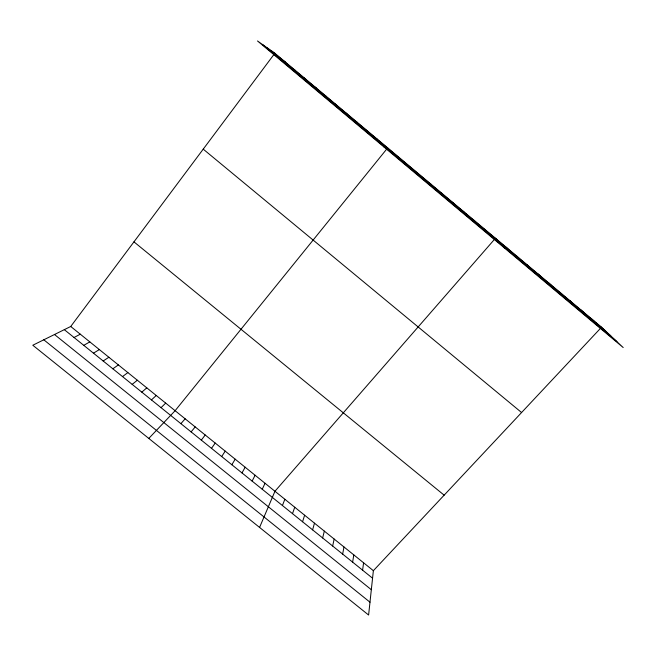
<?xml version="1.0" encoding="UTF-8"?>
<svg xmlns="http://www.w3.org/2000/svg" width="656" height="656" viewBox="0 0 656 656"><rect width="100%" height="100%" fill="white"/><g stroke="black" fill="none" stroke-linecap="round" stroke-linejoin="round"><path stroke-width="0.98" d="M601.544 327.205L373.371 570.687L368.606 615.033L32.8 345.236L70.733 326.483L274.856 53.267L257.505 40.967L623.2 347.549L601.544 327.205L274.856 53.267M362.604 570.179L363.588 562.791M352.633 562.143L353.797 554.894M342.645 554.09L343.99 546.981M332.649 546.03L334.166 539.052M322.637 537.953L324.335 531.114M312.6 529.868L314.486 523.168M302.564 521.766L304.622 515.214M292.502 513.656L294.749 507.244M282.433 505.53L284.852 499.257M259.571 527.432L274.946 491.27L495.452 238.243L504.669 248.181M262.236 489.253L265.032 483.267M252.125 481.094L255.094 475.247M241.99 472.927L245.147 467.22M231.847 464.743L235.184 459.184M221.679 456.551L225.213 451.131M211.503 448.343L215.217 443.071M201.318 440.127L205.213 434.994M191.109 431.902L195.193 426.908M180.892 423.661L185.156 418.815M148.797 438.429L175.111 410.705L387.688 147.879L384.039 147.051M161.048 407.663L165.689 403.104M151.438 399.914L156.251 395.486M141.811 392.149L146.796 387.86M132.168 384.375L137.334 380.226M122.516 376.593L127.863 372.575M112.848 368.795L118.367 364.925M103.164 360.989L108.871 357.258M93.472 353.174L99.351 349.574M83.763 345.343L89.823 341.891M74.046 337.504L80.286 334.191M376.683 139.031L377.503 139.343M366.286 130.306L367.311 130.79M355.864 121.573L357.094 122.229M345.433 112.824L346.868 113.652M334.978 104.058L336.626 105.067M324.515 95.284L326.368 96.465M314.035 86.494L316.102 87.855M303.531 77.695L305.811 79.228M293.019 68.88L295.512 70.586M282.49 60.049L285.188 61.935M64.313 329.656L372.559 578.207M54.497 334.511L371.329 589.695M43.804 339.8L369.984 602.192M70.733 326.483L373.371 570.687M133.955 241.859L444.145 495.165M203.229 149.15L521.586 412.534M271.945 51.209L605.193 330.624M267.476 48.036L610.777 335.872M262.572 44.567L616.886 341.612M591.015 318.373L594.451 321.62M580.462 309.525L583.692 312.6M569.892 300.661L572.918 303.564M559.306 291.789L562.126 294.511M548.711 282.9L551.311 285.45M538.092 273.995L540.487 276.373M527.457 265.081L529.638 267.279M516.805 256.152L518.781 258.169M506.137 247.205L507.9 249.05M484.751 229.272L486.088 230.764M474.034 220.285L475.157 221.597M463.3 211.281L464.21 212.421M452.55 202.269L453.247 203.221M441.783 193.241L442.259 194.012M431 184.197L431.254 184.787"/></g></svg>
